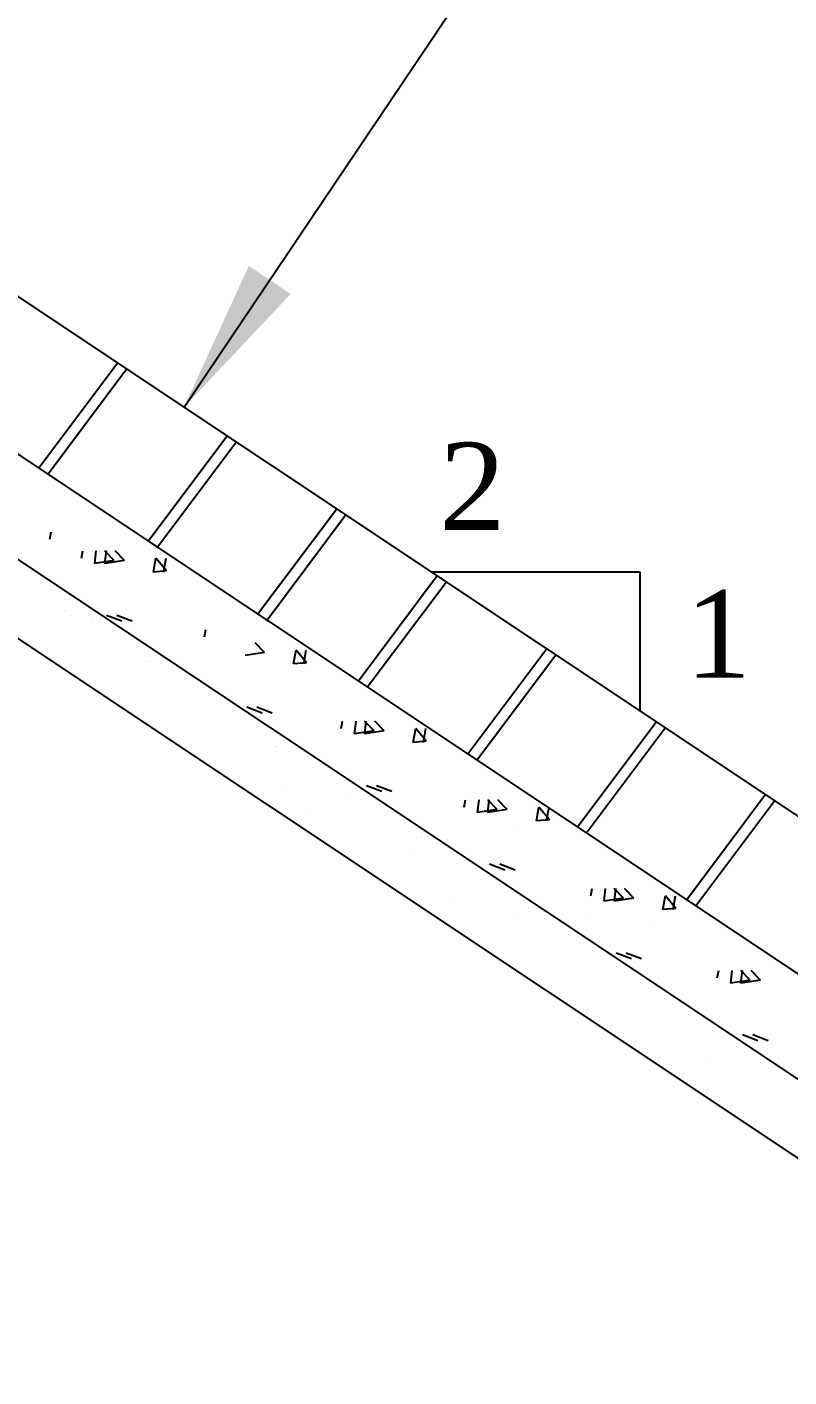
# Model space of a CAD drawing. Extents: x -545075 to 1728153, y -708141 to -305611.
# Drawn here: x 1031168 to 1032907, y -618206 to -615123 of the extents above; entities that cross this region are included whole.
import ezdxf

# ---------------------------------------------------------------- set-up
doc = ezdxf.new("R2010")
doc.units = 0
doc.header["$MEASUREMENT"] = 0
doc.layers.get('0').update_dxf_attribs({"linetype": 'CONTINUOUS'})
doc.layers.add('LINE', color=7, linetype='CONTINUOUS')
doc.styles.get("Standard").update_dxf_attribs({"font": 'times.ttf', "height": 250})
doc.dimstyles.new('3', dxfattribs={"dimtxt": 225, "dimasz": 350, "dimexe": 100, "dimexo": 25, "dimgap": 9, "dimtad": 0, "dimdec": 0, "dimzin": 0, "dimdsep": 46, "dimtxsty": 'Standard', "dimcen": 0, "dimclrt": 256, "dimadec": 0, "dimazin": 0, "dimtfac": 1, "dimtdec": 0, "dimtofl": 0, "dimtmove": 2, "dimatfit": 3, "dimfxl": 1, "dimtolj": 1, "dimtzin": 0, "dimarcsym": 0})

msp = doc.modelspace()

# ---------------------------------------------------------------- linework, layer by layer
at = {"color": 0}
for p, q in [((1031187.225, -616276.849), (1031187.225, -616276.849)), ((1031210.477, -616276.849), (1031210.477, -616276.849)), ((1031220.221, -616292.167), (1031223.342, -616275.249)), ((1031259.252, -616320.521), (1031259.252, -616320.521)), ((1031282.504, -616320.521), (1031282.504, -616320.521)), ((1031292.248, -616335.838), (1031295.368, -616318.92)), ((1031322.769, -616348.049), (1031326.158, -616318.92)), ((1031367.228, -616341.141), (1031345.907, -616318.92)), ((1031346.021, -616348.049), (1031349.41, -616318.92)), ((1031390.48, -616341.141), (1031369.159, -616318.92)), ((1031174.591, -616345.303), (1031174.591, -616345.303)), ((1031206.983, -616330.84), (1031206.983, -616330.84)), ((1031230.235, -616330.84), (1031230.235, -616330.84)), ((1031367.228, -616341.141), (1031322.76, -616348.038)), ((1031390.48, -616341.141), (1031346.012, -616348.038)), ((1031454.936, -616338.922), (1031454.936, -616338.922)), ((1031456.781, -616367.215), (1031462.562, -616335.873)), ((1031486.658, -616364.585), (1031462.553, -616335.858)), ((1031478.188, -616338.922), (1031478.188, -616338.922)), ((1031480.032, -616367.215), (1031485.814, -616335.873)), ((1031178.84, -616365.164), (1031178.84, -616365.164)), ((1031193.062, -616385.756), (1031193.062, -616385.756)), ((1031279.01, -616374.512), (1031279.01, -616374.512)), ((1031302.262, -616374.512), (1031302.262, -616374.512)), ((1031486.658, -616364.585), (1031456.772, -616367.2)), ((1031196.067, -616400.338), (1031196.067, -616400.338)), ((1031219.318, -616400.338), (1031219.318, -616400.338)), ((1031417.669, -616390.957), (1031417.669, -616390.957)), ((1031440.921, -616390.957), (1031440.921, -616390.957)), ((1031265.089, -616429.427), (1031265.089, -616429.427)), ((1031268.093, -616444.009), (1031268.093, -616444.009)), ((1031291.345, -616444.009), (1031291.345, -616444.009)), ((1031449.171, -616422.783), (1031449.171, -616422.783)), ((1031472.423, -616422.783), (1031472.423, -616422.783)), ((1031257.226, -616455.511), (1031257.226, -616455.511)), ((1031269.685, -616466.515), (1031269.685, -616466.515)), ((1031280.478, -616455.511), (1031280.478, -616455.511)), ((1031313.468, -616471.211), (1031313.468, -616471.211)), ((1031335.128, -616448.705), (1031335.128, -616448.705)), ((1031336.72, -616471.211), (1031336.72, -616471.211)), ((1031385.044, -616479.674), (1031350.034, -616466.236)), ((1031358.38, -616448.705), (1031358.38, -616448.705)), ((1031408.295, -616479.674), (1031373.286, -616466.236)), ((1031169.466, -616498.393), (1031169.466, -616498.393)), ((1031266.924, -616509.474), (1031266.924, -616509.474)), ((1031292.647, -616482.32), (1031292.647, -616482.32)), ((1031315.899, -616482.32), (1031315.899, -616482.32)), ((1031540.225, -616499.849), (1031540.225, -616499.849)), ((1031563.477, -616499.849), (1031563.477, -616499.849)), ((1031573.221, -616515.167), (1031576.342, -616498.249)), ((1031184.067, -616512.647), (1031184.067, -616512.647)), ((1031207.319, -616512.647), (1031207.319, -616512.647)), ((1031311.229, -616530.723), (1031311.229, -616530.723)), ((1031394.812, -616526.268), (1031394.812, -616526.268)), ((1031442.829, -616537.388), (1031442.829, -616537.388)), ((1031475.221, -616522.926), (1031475.221, -616522.926)), ((1031710.311, -616550.813), (1031688.99, -616528.592)), ((1031278.836, -616545.185), (1031278.836, -616545.185)), ((1031311.899, -616565.455), (1031311.899, -616565.455)), ((1031335.151, -616565.455), (1031335.151, -616565.455)), ((1031438.549, -616568.887), (1031438.549, -616568.887)), ((1031527.591, -616568.303), (1031527.591, -616568.303)), ((1031559.983, -616553.84), (1031559.983, -616553.84)), ((1031583.235, -616553.84), (1031583.235, -616553.84)), ((1031710.311, -616550.813), (1031665.843, -616557.71)), ((1031774.767, -616548.593), (1031774.767, -616548.593)), ((1031776.612, -616576.886), (1031782.393, -616545.545)), ((1031806.489, -616574.257), (1031782.384, -616545.53)), ((1031798.019, -616548.593), (1031798.019, -616548.593)), ((1031799.864, -616576.886), (1031805.645, -616545.545)), ((1031349.752, -616579.709), (1031349.752, -616579.709)), ((1031373.004, -616579.709), (1031373.004, -616579.709)), ((1031441.554, -616583.469), (1031441.554, -616583.469)), ((1031452.347, -616572.464), (1031452.347, -616572.464)), ((1031464.805, -616583.469), (1031464.805, -616583.469)), ((1031475.599, -616572.464), (1031475.599, -616572.464)), ((1031487.768, -616599.274), (1031487.768, -616599.274)), ((1031508.588, -616588.164), (1031508.588, -616588.164)), ((1031511.02, -616599.274), (1031511.02, -616599.274)), ((1031531.84, -616588.164), (1031531.84, -616588.164)), ((1031737.5, -616600.629), (1031737.5, -616600.629)), ((1031760.752, -616600.629), (1031760.752, -616600.629)), ((1031806.489, -616574.257), (1031776.603, -616576.871)), ((1031437.256, -616603.652), (1031437.256, -616603.652)), ((1031438.792, -616626.427), (1031438.792, -616626.427)), ((1031462.044, -616626.427), (1031462.044, -616626.427)), ((1031546.062, -616608.756), (1031546.062, -616608.756)), ((1031549.067, -616623.338), (1031549.067, -616623.338)), ((1031572.318, -616623.338), (1031572.318, -616623.338)), ((1031769.003, -616632.455), (1031769.003, -616632.455)), ((1031792.254, -616632.455), (1031792.254, -616632.455)), ((1031402.689, -616651.019), (1031402.689, -616651.019)), ((1031425.94, -616651.019), (1031425.94, -616651.019)), ((1031473.957, -616662.138), (1031473.957, -616662.138)), ((1031506.349, -616647.676), (1031506.349, -616647.676)), ((1031704.875, -616689.346), (1031669.866, -616675.907)), ((1031728.127, -616689.346), (1031693.117, -616675.907)), ((1031499.214, -616721.393), (1031499.214, -616721.393)), ((1031522.466, -616721.393), (1031522.466, -616721.393)), ((1031852.252, -616709.521), (1031852.252, -616709.521)), ((1031875.504, -616709.521), (1031875.504, -616709.521)), ((1031885.248, -616724.838), (1031888.368, -616707.92)), ((1031915.769, -616737.049), (1031919.158, -616707.92)), ((1031960.228, -616730.141), (1031938.907, -616707.92)), ((1031939.021, -616737.049), (1031942.41, -616707.92)), ((1031983.48, -616730.141), (1031962.159, -616707.92)), ((1032049.781, -616756.215), (1032055.562, -616724.873)), ((1032079.658, -616753.585), (1032055.553, -616724.858)), ((1032073.032, -616756.215), (1032078.814, -616724.873)), ((1031537.067, -616735.647), (1031537.067, -616735.647)), ((1031560.319, -616735.647), (1031560.319, -616735.647)), ((1031701.772, -616750.948), (1031701.772, -616750.948)), ((1031714.644, -616735.94), (1031714.644, -616735.94)), ((1031762.66, -616747.06), (1031762.66, -616747.06)), ((1031795.052, -616732.597), (1031795.052, -616732.597)), ((1031960.228, -616730.141), (1031915.76, -616737.038)), ((1031983.48, -616730.141), (1031939.012, -616737.038)), ((1032047.936, -616727.922), (1032047.936, -616727.922)), ((1032079.658, -616753.585), (1032049.772, -616756.2)), ((1032071.188, -616727.922), (1032071.188, -616727.922)), ((1031713.942, -616777.758), (1031713.942, -616777.758)), ((1031734.762, -616766.648), (1031734.762, -616766.648)), ((1031737.193, -616777.758), (1031737.193, -616777.758)), ((1031758.014, -616766.648), (1031758.014, -616766.648)), ((1031839.617, -616777.974), (1031839.617, -616777.974)), ((1031872.01, -616763.512), (1031872.01, -616763.512)), ((1031895.262, -616763.512), (1031895.262, -616763.512)), ((1032010.669, -616779.957), (1032010.669, -616779.957)), ((1032033.921, -616779.957), (1032033.921, -616779.957)), ((1031858.089, -616818.427), (1031858.089, -616818.427)), ((1032042.171, -616811.783), (1032042.171, -616811.783)), ((1032065.423, -616811.783), (1032065.423, -616811.783)), ((1031700.131, -616840.622), (1031700.131, -616840.622)), ((1031709.778, -616837.502), (1031709.778, -616837.502)), ((1031732.523, -616826.16), (1031732.523, -616826.16)), ((1031733.03, -616837.502), (1031733.03, -616837.502)), ((1031836.429, -616840.933), (1031836.429, -616840.933)), ((1031850.226, -616844.511), (1031850.226, -616844.511)), ((1031861.093, -616833.009), (1031861.093, -616833.009)), ((1031873.478, -616844.511), (1031873.478, -616844.511)), ((1031884.345, -616833.009), (1031884.345, -616833.009)), ((1031928.128, -616837.705), (1031928.128, -616837.705)), ((1031951.38, -616837.705), (1031951.38, -616837.705)), ((1031747.631, -616851.755), (1031747.631, -616851.755)), ((1031770.883, -616851.755), (1031770.883, -616851.755)), ((1031835.136, -616875.699), (1031835.136, -616875.699)), ((1031839.433, -616855.515), (1031839.433, -616855.515)), ((1031862.685, -616855.515), (1031862.685, -616855.515)), ((1031885.647, -616871.32), (1031885.647, -616871.32)), ((1031906.468, -616860.211), (1031906.468, -616860.211)), ((1031908.899, -616871.32), (1031908.899, -616871.32)), ((1031929.72, -616860.211), (1031929.72, -616860.211)), ((1031978.044, -616868.674), (1031943.034, -616855.236)), ((1032001.295, -616868.674), (1031966.286, -616855.236)), ((1031836.672, -616898.474), (1031836.672, -616898.474)), ((1031859.924, -616898.474), (1031859.924, -616898.474)), ((1032133.225, -616888.849), (1032133.225, -616888.849)), ((1032156.477, -616888.849), (1032156.477, -616888.849)), ((1032166.221, -616904.167), (1032169.342, -616887.249)), ((1032241.202, -616909.47), (1032196.733, -616916.366)), ((1032196.742, -616916.377), (1032200.131, -616887.249)), ((1032241.202, -616909.47), (1032219.88, -616887.249)), ((1032264.453, -616909.47), (1032219.985, -616916.366)), ((1032219.994, -616916.377), (1032223.383, -616887.249)), ((1032264.453, -616909.47), (1032243.132, -616887.249)), ((1032328.909, -616907.25), (1032328.909, -616907.25)), ((1032330.754, -616935.543), (1032336.535, -616904.202)), ((1032360.631, -616932.913), (1032336.526, -616904.187)), ((1032352.161, -616907.25), (1032352.161, -616907.25)), ((1032354.006, -616935.543), (1032359.787, -616904.202)), ((1031800.568, -616923.065), (1031800.568, -616923.065)), ((1031823.82, -616923.065), (1031823.82, -616923.065)), ((1031871.836, -616934.185), (1031871.836, -616934.185)), ((1031904.229, -616919.723), (1031904.229, -616919.723)), ((1031987.812, -616915.268), (1031987.812, -616915.268)), ((1032035.829, -616926.388), (1032035.829, -616926.388)), ((1032068.221, -616911.926), (1032068.221, -616911.926)), ((1032360.631, -616932.913), (1032330.745, -616935.528)), ((1031904.899, -616954.455), (1031904.899, -616954.455)), ((1031928.151, -616954.455), (1031928.151, -616954.455)), ((1031942.752, -616968.709), (1031942.752, -616968.709)), ((1031966.004, -616968.709), (1031966.004, -616968.709)), ((1032031.549, -616957.887), (1032031.549, -616957.887)), ((1032034.554, -616972.469), (1032034.554, -616972.469)), ((1032045.347, -616961.464), (1032045.347, -616961.464)), ((1032057.805, -616972.469), (1032057.805, -616972.469)), ((1032068.599, -616961.464), (1032068.599, -616961.464)), ((1032120.591, -616957.303), (1032120.591, -616957.303)), ((1032152.983, -616942.84), (1032152.983, -616942.84)), ((1032176.235, -616942.84), (1032176.235, -616942.84)), ((1032291.642, -616959.286), (1032291.642, -616959.286)), ((1032314.894, -616959.286), (1032314.894, -616959.286)), ((1032030.256, -616992.652), (1032030.256, -616992.652)), ((1032080.768, -616988.274), (1032080.768, -616988.274)), ((1032101.588, -616977.164), (1032101.588, -616977.164)), ((1032104.02, -616988.274), (1032104.02, -616988.274)), ((1032124.84, -616977.164), (1032124.84, -616977.164)), ((1032139.062, -616997.756), (1032139.062, -616997.756)), ((1032323.145, -616991.112), (1032323.145, -616991.112)), ((1032346.396, -616991.112), (1032346.396, -616991.112)), ((1032031.792, -617015.427), (1032031.792, -617015.427)), ((1032055.044, -617015.427), (1032055.044, -617015.427)), ((1032142.067, -617012.338), (1032142.067, -617012.338)), ((1032165.318, -617012.338), (1032165.318, -617012.338)), ((1032209.102, -617017.034), (1032209.102, -617017.034)), ((1032232.353, -617017.034), (1032232.353, -617017.034)), ((1031995.689, -617040.019), (1031995.689, -617040.019)), ((1032018.94, -617040.019), (1032018.94, -617040.019)), ((1032066.957, -617051.138), (1032066.957, -617051.138)), ((1032099.349, -617036.676), (1032099.349, -617036.676)), ((1032259.017, -617048.003), (1032224.008, -617034.564)), ((1032282.269, -617048.003), (1032247.26, -617034.564)), ((1032268.786, -617094.597), (1032268.786, -617094.597)), ((1032349.195, -617091.254), (1032349.195, -617091.254)), ((1032422.004, -617091.568), (1032422.004, -617091.568)), ((1032445.256, -617091.568), (1032445.256, -617091.568)), ((1032454.999, -617106.886), (1032458.12, -617089.968)), ((1032485.521, -617119.097), (1032488.909, -617089.968)), ((1032529.98, -617112.189), (1032508.659, -617089.968)), ((1032508.773, -617119.097), (1032512.161, -617089.968)), ((1032553.232, -617112.189), (1032531.911, -617089.968)), ((1032092.214, -617110.393), (1032092.214, -617110.393)), ((1032115.466, -617110.393), (1032115.466, -617110.393)), ((1032130.067, -617124.647), (1032130.067, -617124.647)), ((1032153.319, -617124.647), (1032153.319, -617124.647)), ((1032218.865, -617113.825), (1032218.865, -617113.825)), ((1032232.663, -617117.402), (1032232.663, -617117.402)), ((1032255.914, -617117.402), (1032255.914, -617117.402)), ((1032316.802, -617105.717), (1032316.802, -617105.717)), ((1032529.98, -617112.189), (1032485.511, -617119.086)), ((1032553.232, -617112.189), (1032508.763, -617119.086)), ((1032617.687, -617109.969), (1032617.687, -617109.969)), ((1032619.532, -617138.262), (1032625.314, -617106.921)), ((1032649.409, -617135.633), (1032625.305, -617106.906)), ((1032640.939, -617109.969), (1032640.939, -617109.969)), ((1032642.784, -617138.262), (1032648.565, -617106.921)), ((1032217.572, -617148.59), (1032217.572, -617148.59)), ((1032221.869, -617128.406), (1032221.869, -617128.406)), ((1032245.121, -617128.406), (1032245.121, -617128.406)), ((1032268.084, -617144.212), (1032268.084, -617144.212)), ((1032288.904, -617133.102), (1032288.904, -617133.102)), ((1032291.335, -617144.212), (1032291.335, -617144.212)), ((1032312.156, -617133.102), (1032312.156, -617133.102)), ((1032441.761, -617145.559), (1032441.761, -617145.559)), ((1032465.013, -617145.559), (1032465.013, -617145.559)), ((1032649.409, -617135.633), (1032619.523, -617138.247)), ((1032219.108, -617171.365), (1032219.108, -617171.365)), ((1032242.36, -617171.365), (1032242.36, -617171.365)), ((1032409.369, -617160.022), (1032409.369, -617160.022)), ((1032580.421, -617162.005), (1032580.421, -617162.005)), ((1032603.673, -617162.005), (1032603.673, -617162.005)), ((1032183.004, -617195.956), (1032183.004, -617195.956)), ((1032206.256, -617195.956), (1032206.256, -617195.956)), ((1032254.273, -617207.076), (1032254.273, -617207.076)), ((1032286.665, -617192.614), (1032286.665, -617192.614)), ((1032427.841, -617200.475), (1032427.841, -617200.475)), ((1032430.845, -617215.057), (1032430.845, -617215.057)), ((1032454.097, -617215.057), (1032454.097, -617215.057)), ((1032611.923, -617193.831), (1032611.923, -617193.831)), ((1032635.175, -617193.831), (1032635.175, -617193.831)), ((1032302.944, -617242.94), (1032302.944, -617242.94)), ((1032326.196, -617242.94), (1032326.196, -617242.94)), ((1032429.595, -617246.372), (1032429.595, -617246.372)), ((1032443.393, -617249.949), (1032443.393, -617249.949)), ((1032466.644, -617249.949), (1032466.644, -617249.949)), ((1032497.88, -617219.753), (1032497.88, -617219.753)), ((1032547.795, -617250.722), (1032512.786, -617237.283)), ((1032521.132, -617219.753), (1032521.132, -617219.753)), ((1032571.047, -617250.722), (1032536.038, -617237.283)), ((1032340.797, -617257.194), (1032340.797, -617257.194)), ((1032364.049, -617257.194), (1032364.049, -617257.194)), ((1032432.599, -617260.953), (1032432.599, -617260.953)), ((1032455.851, -617260.953), (1032455.851, -617260.953)), ((1032478.814, -617276.759), (1032478.814, -617276.759)), ((1032499.634, -617265.649), (1032499.634, -617265.649)), ((1032502.065, -617276.759), (1032502.065, -617276.759)), ((1032522.886, -617265.649), (1032522.886, -617265.649)), ((1032710.782, -617278.694), (1032710.782, -617278.694)), ((1032734.034, -617278.694), (1032734.034, -617278.694)), ((1032743.777, -617294.011), (1032746.898, -617277.093)), ((1032774.299, -617306.222), (1032777.688, -617277.093)), ((1032818.758, -617299.314), (1032797.437, -617277.093)), ((1032797.551, -617306.222), (1032800.94, -617277.093)), ((1032842.01, -617299.314), (1032820.689, -617277.093)), ((1032428.302, -617281.137), (1032428.302, -617281.137)), ((1032429.838, -617303.912), (1032429.838, -617303.912)), ((1032453.09, -617303.912), (1032453.09, -617303.912)), ((1032557.564, -617297.316), (1032557.564, -617297.316)), ((1032605.581, -617308.436), (1032605.581, -617308.436)), ((1032637.973, -617293.973), (1032637.973, -617293.973)), ((1032818.758, -617299.314), (1032774.29, -617306.211)), ((1032842.01, -617299.314), (1032797.542, -617306.211)), ((1032906.466, -617297.095), (1032906.466, -617297.095)), ((1032393.734, -617328.503), (1032393.734, -617328.503)), ((1032416.986, -617328.503), (1032416.986, -617328.503)), ((1032465.003, -617339.623), (1032465.003, -617339.623)), ((1032497.395, -617325.161), (1032497.395, -617325.161)), ((1032730.54, -617332.685), (1032730.54, -617332.685)), ((1032753.792, -617332.685), (1032753.792, -617332.685)), ((1032698.147, -617347.147), (1032698.147, -617347.147)), ((1032869.199, -617349.13), (1032869.199, -617349.13)), ((1032892.451, -617349.13), (1032892.451, -617349.13)), ((1032716.619, -617387.6), (1032716.619, -617387.6)), ((1032719.623, -617402.182), (1032719.623, -617402.182)), ((1032742.875, -617402.182), (1032742.875, -617402.182)), ((1032900.701, -617380.956), (1032900.701, -617380.956)), ((1032537.089, -617406.675), (1032537.089, -617406.675)), ((1032560.341, -617406.675), (1032560.341, -617406.675)), ((1032574.942, -617420.928), (1032574.942, -617420.928)), ((1032598.194, -617420.928), (1032598.194, -617420.928)), ((1032663.739, -617410.106), (1032663.739, -617410.106)), ((1032666.744, -617424.688), (1032666.744, -617424.688)), ((1032677.537, -617413.684), (1032677.537, -617413.684)), ((1032689.996, -617424.688), (1032689.996, -617424.688)), ((1032700.789, -617413.684), (1032700.789, -617413.684)), ((1032733.779, -617429.384), (1032733.779, -617429.384)), ((1032757.031, -617429.384), (1032757.031, -617429.384)), ((1032786.658, -617406.878), (1032786.658, -617406.878)), ((1032836.574, -617437.847), (1032801.564, -617424.409)), ((1032809.91, -617406.878), (1032809.91, -617406.878)), ((1032859.825, -617437.847), (1032824.816, -617424.409)), ((1032662.446, -617444.872), (1032662.446, -617444.872)), ((1032712.958, -617440.493), (1032712.958, -617440.493)), ((1032736.21, -617440.493), (1032736.21, -617440.493)), ((1032627.879, -617492.238), (1032627.879, -617492.238)), ((1032651.131, -617492.238), (1032651.131, -617492.238)), ((1032663.983, -617467.647), (1032663.983, -617467.647)), ((1032687.234, -617467.647), (1032687.234, -617467.647)), ((1032731.539, -617488.896), (1032731.539, -617488.896)), ((1032846.342, -617484.441), (1032846.342, -617484.441)), ((1032894.359, -617495.561), (1032894.359, -617495.561)), ((1032699.147, -617503.358), (1032699.147, -617503.358)), ((1032740.014, -617531.425), (1032740.014, -617531.425)), ((1032763.266, -617531.425), (1032763.266, -617531.425)), ((1032777.867, -617545.679), (1032777.867, -617545.679)), ((1032801.119, -617545.679), (1032801.119, -617545.679)), ((1032866.665, -617534.857), (1032866.665, -617534.857)), ((1032869.669, -617549.438), (1032869.669, -617549.438)), ((1032880.462, -617538.434), (1032880.462, -617538.434)), ((1032892.921, -617549.438), (1032892.921, -617549.438)), ((1032903.714, -617538.434), (1032903.714, -617538.434)), ((1032865.372, -617569.622), (1032865.372, -617569.622)), ((1032830.804, -617616.988), (1032830.804, -617616.988)), ((1032854.056, -617616.988), (1032854.056, -617616.988)), ((1032866.908, -617592.397), (1032866.908, -617592.397)), ((1032890.16, -617592.397), (1032890.16, -617592.397)), ((1032902.072, -617628.108), (1032902.072, -617628.108))]:
    msp.add_line(p, q, dxfattribs=at)
for p, q in [((1032090.275, -616367.123), (1032567.087, -616367.123)), ((1032567.087, -616367.123), (1032567.087, -616683.667))]:
    msp.add_line(p, q)
at = {"layer": 'LINE'}
for p, q in [((1033874.379, -617555.53), (1030252.648, -615141.042)), ((1033694.292, -617796.027), (1030251.639, -615500.925)), ((1033694.292, -618036.397), (1030295.774, -615770.718)), ((1031375.448, -615889.576), (1031195.361, -616130.073)), ((1031396.28, -615903.464), (1031216.194, -616143.962)), ((1033677.575, -618205.53), (1030290.066, -615947.191)), ((1031624.671, -616057.368), (1031444.584, -616297.866)), ((1031644.682, -616072.353), (1031464.595, -616312.85)), ((1031874.714, -616224.064), (1031694.627, -616464.561)), ((1031894.726, -616239.049), (1031714.639, -616479.546)), ((1032104.746, -616375.775), (1031924.659, -616616.272)), ((1032124.758, -616390.76), (1031944.671, -616631.257)), ((1032354.79, -616542.471), (1032174.703, -616782.968)), ((1032374.801, -616557.455), (1032194.714, -616797.953)), ((1032604.833, -616709.166), (1032424.746, -616949.663)), ((1032624.845, -616724.151), (1032444.758, -616964.648)), ((1032854.065, -616875.321), (1032673.978, -617115.818)), ((1032874.076, -616890.305), (1032693.989, -617130.803))]:
    msp.add_line(p, q, dxfattribs=at)

# ---------------------------------------------------------------- texts
for s, p in [('2', (1032109.262, -616271.567)), ('1', (1032670.436, -616608.61))]:
    msp.add_text(s, height=200, dxfattribs=at).set_placement(p)

# ---------------------------------------------------------------- leaders
msp.add_leader([(1030366.679, -615143.94), (1031734.452, -613287.313), (1030851.427, -613286.197)], dimstyle='3')
msp.add_leader([(1031526.873, -615990.526), (1033405.427, -613198.197), (1033810.427, -613198.197)], dimstyle='3', override={"dimgap": 9, "dimtad": 0}, dxfattribs=at)

doc.saveas('drawing.dxf')
